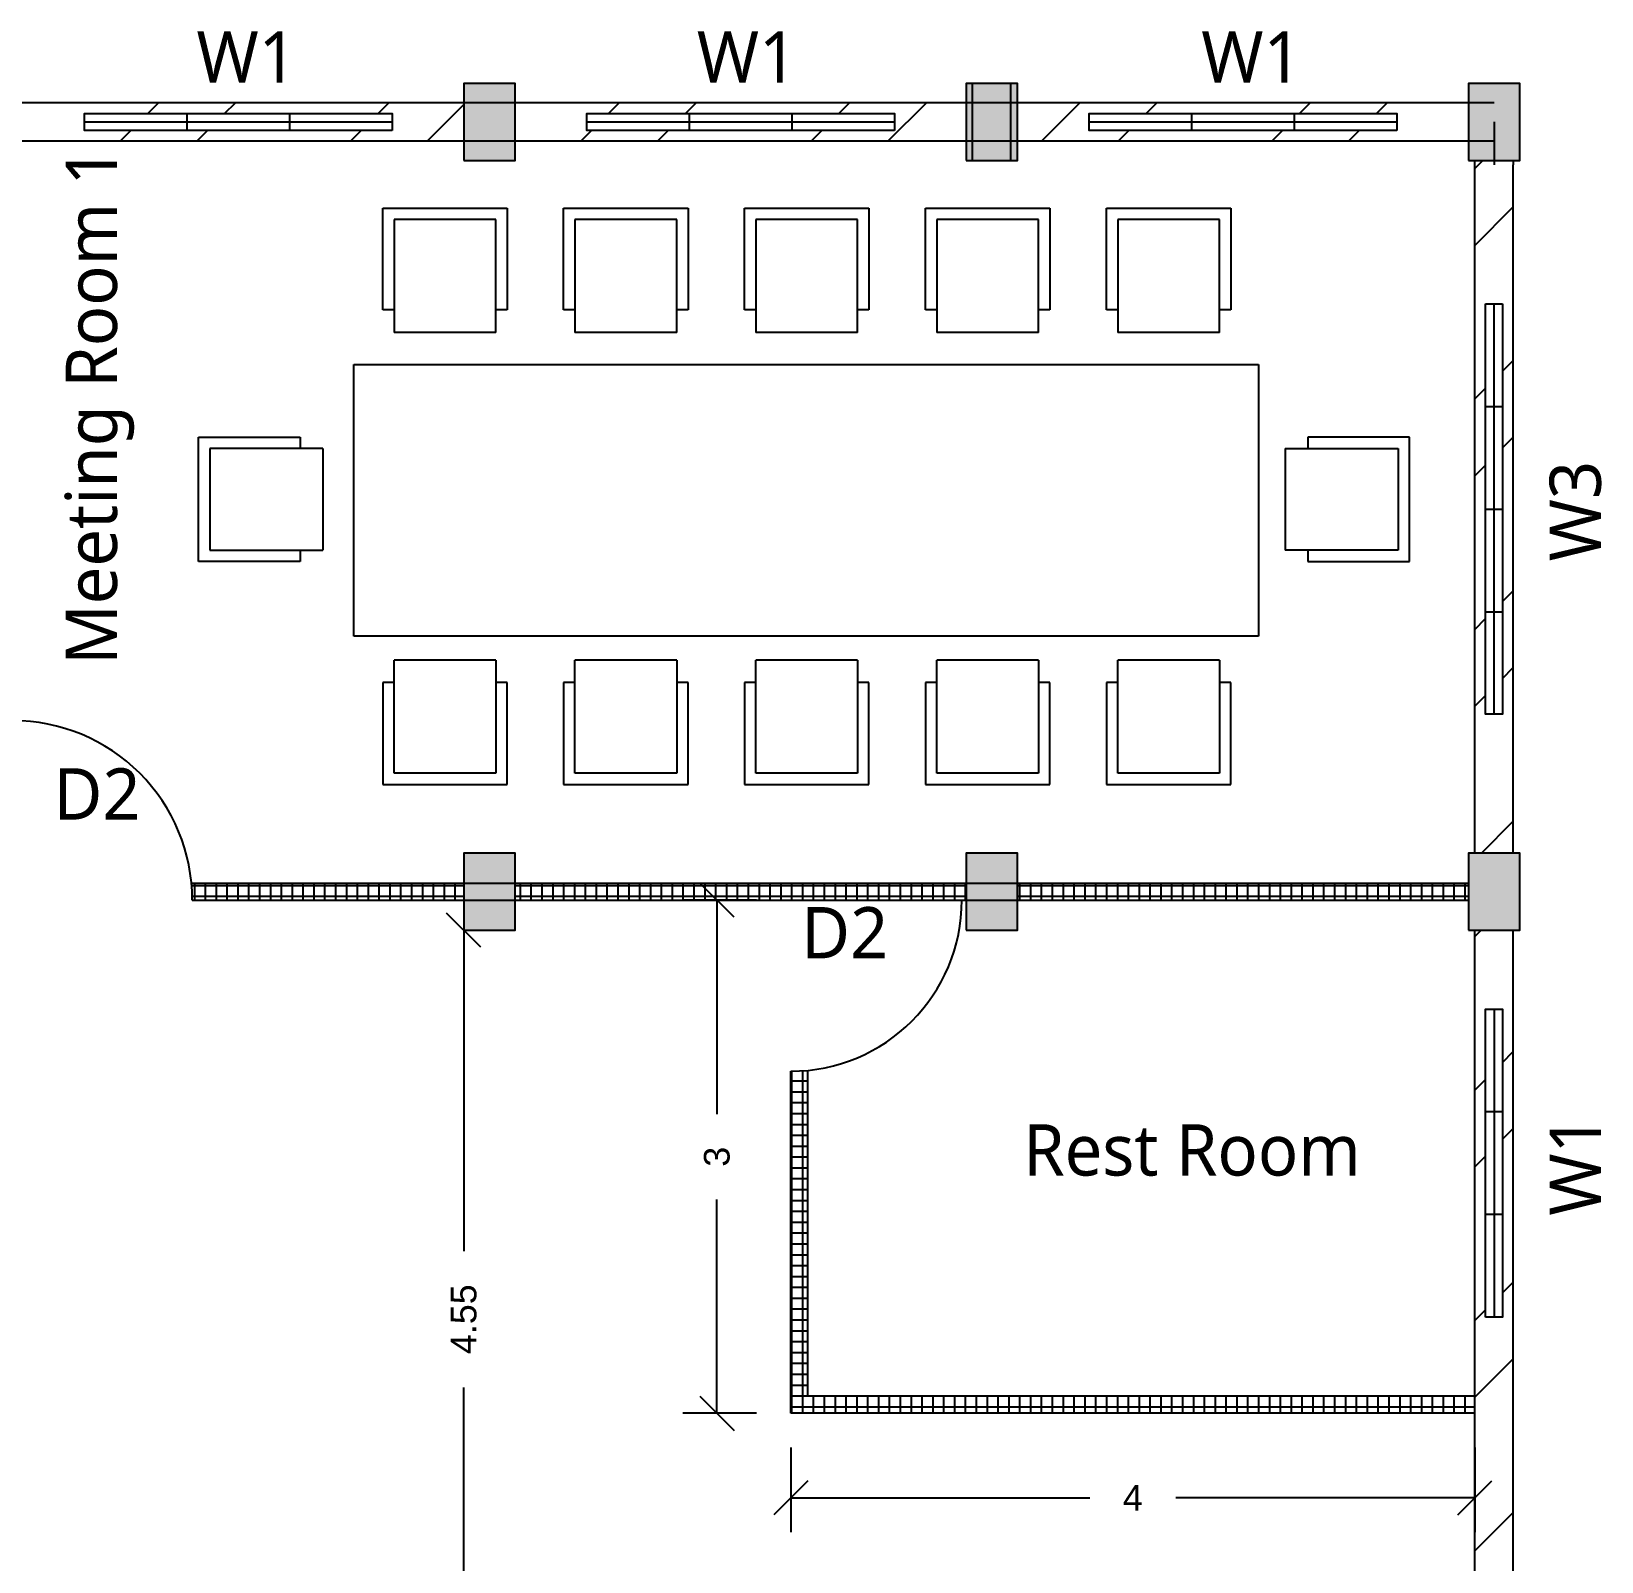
# Model space of a CAD drawing. Header units: millimetres. Extents: x 4123.3 to 4149.6, y 1802.2 to 1846.1.
# Drawn here: x 4139.53 to 4148.71, y 1837.18 to 1846.13 of the extents above; entities that cross this region are included whole.
import ezdxf

# ---------------------------------------------------------------- set-up
doc = ezdxf.new("R2010")
doc.units = ezdxf.units.MM
for name, color, linetype in [('Column hatch', 1, 'Continuous'), ('Doors', 90, 'Continuous'), ('Window', 50, 'Continuous')]:
    doc.layers.add(name, color=color, linetype=linetype)
doc.styles.add('Annotative', font='arial.ttf')
doc.dimstyles.new('Dim 2', dxfattribs={"dimtxt": 0.15, "dimasz": 0.2, "dimexe": 0.2, "dimexo": 0.2, "dimgap": 0.2, "dimtad": 0, "dimdec": 3, "dimdsep": 46, "dimtxsty": 'Annotative', "dimblk": 'OBLIQUE', "dimcen": 1, "dimadec": 0, "dimazin": 0, "dimtfac": 1, "dimtdec": 3, "dimtmove": 0, "dimatfit": 3, "dimfxl": 1, "dimarcsym": 0})

# ---------------------------------------------------------------- blocks, each defined once
blk = doc.blocks.new('A$C66E86688')
for p, q in [((0.8142, 2.0979), (0.8142, 2.5479)), ((0.8142, 2.5479), (1.3642, 2.5479)), ((1.3642, 2.5479), (1.3642, 2.0979)), ((1.6142, 2.5479), (2.1642, 2.5479)), ((1.6142, 2.0979), (1.6142, 2.5479)), ((2.1642, 2.5479), (2.1642, 2.0979)), ((2.4142, 2.0979), (2.4142, 2.5479)), ((2.4142, 2.5479), (2.9642, 2.5479)), ((2.9642, 2.5479), (2.9642, 2.0979)), ((3.2142, 2.5479), (3.7642, 2.5479)), ((3.2142, 2.0979), (3.2142, 2.5479)), ((3.7642, 2.5479), (3.7642, 2.0979)), ((4.0142, 2.0979), (4.0142, 2.5479)), ((4.0142, 2.0979), (4.0142, 2.5479)), ((4.0142, 2.5479), (4.5642, 2.5479)), ((4.0142, 2.5479), (4.5642, 2.5479)), ((4.5642, 2.5479), (4.5642, 2.0979)), ((4.5642, 2.5479), (4.5642, 2.0979)), ((0.8642, 2.4979), (0.8642, 1.9979)), ((1.3142, 2.4979), (0.8642, 2.4979)), ((1.3142, 1.9979), (1.3142, 2.4979)), ((2.1142, 2.4979), (1.6642, 2.4979)), ((1.6642, 2.4979), (1.6642, 1.9979)), ((2.1142, 1.9979), (2.1142, 2.4979)), ((2.4642, 2.4979), (2.4642, 1.9979)), ((2.9142, 2.4979), (2.4642, 2.4979)), ((2.9142, 1.9979), (2.9142, 2.4979)), ((3.2642, 2.4979), (3.2642, 1.9979)), ((3.7142, 2.4979), (3.2642, 2.4979)), ((3.7142, 1.9979), (3.7142, 2.4979)), ((4.0642, 2.4979), (4.0642, 1.9979)), ((4.0642, 2.4979), (4.0642, 1.9979)), ((4.5142, 2.4979), (4.0642, 2.4979)), ((4.5142, 2.4979), (4.0642, 2.4979)), ((4.5142, 1.9979), (4.5142, 2.4979)), ((4.5142, 1.9979), (4.5142, 2.4979)), ((0.8642, 2.0979), (0.8142, 2.0979)), ((1.3642, 2.0979), (1.3142, 2.0979)), ((1.6642, 2.0979), (1.6142, 2.0979)), ((2.1642, 2.0979), (2.1142, 2.0979)), ((2.4642, 2.0979), (2.4142, 2.0979)), ((2.9642, 2.0979), (2.9142, 2.0979)), ((3.2642, 2.0979), (3.2142, 2.0979)), ((3.7642, 2.0979), (3.7142, 2.0979)), ((4.0642, 2.0979), (4.0142, 2.0979)), ((4.0642, 2.0979), (4.0142, 2.0979)), ((4.5642, 2.0979), (4.5142, 2.0979)), ((4.5642, 2.0979), (4.5142, 2.0979)), ((1.3142, 1.9979), (0.8642, 1.9979)), ((2.1142, 1.9979), (1.6642, 1.9979)), ((2.9142, 1.9979), (2.4642, 1.9979)), ((3.7142, 1.9979), (3.2642, 1.9979)), ((4.5142, 1.9979), (4.0642, 1.9979)), ((4.5142, 1.9979), (4.0642, 1.9979)), ((0.6863, 1.8562), (4.6863, 1.8562)), ((0.6863, 0.6562), (0.6863, 1.8562)), ((4.6863, 1.8562), (4.6863, 0.6562)), ((0, 1.5356), (0.45, 1.5356)), ((0, 0.9856), (0, 1.5356)), ((0.45, 1.5356), (0.45, 1.4856)), ((4.9044, 1.5356), (4.9044, 1.4856)), ((5.3544, 1.5356), (4.9044, 1.5356)), ((5.3544, 1.5356), (4.9044, 1.5356)), ((4.9044, 1.5356), (4.9044, 1.4856)), ((5.3544, 0.9856), (5.3544, 1.5356)), ((5.3544, 0.9856), (5.3544, 1.5356)), ((0.55, 1.4856), (0.05, 1.4856)), ((0.05, 1.4856), (0.05, 1.0356)), ((0.55, 1.4856), (0.55, 1.0356)), ((4.8044, 1.4856), (4.8044, 1.0356)), ((4.8044, 1.4856), (4.8044, 1.0356)), ((4.8044, 1.4856), (5.3044, 1.4856)), ((4.8044, 1.4856), (5.3044, 1.4856)), ((5.3044, 1.4856), (5.3044, 1.0356)), ((5.3044, 1.4856), (5.3044, 1.0356)), ((0.45, 0.9856), (0, 0.9856)), ((0.05, 1.0356), (0.55, 1.0356)), ((0.45, 1.0356), (0.45, 0.9856)), ((5.3044, 1.0356), (4.8044, 1.0356)), ((5.3044, 1.0356), (4.8044, 1.0356)), ((4.9044, 1.0356), (4.9044, 0.9856)), ((4.9044, 1.0356), (4.9044, 0.9856)), ((4.9044, 0.9856), (5.3544, 0.9856)), ((4.9044, 0.9856), (5.3544, 0.9856)), ((4.6863, 0.6562), (0.6863, 0.6562)), ((0.8642, 0.05), (0.8642, 0.55)), ((1.3142, 0.55), (0.8642, 0.55)), ((1.3142, 0.55), (1.3142, 0.05)), ((2.1142, 0.55), (1.6642, 0.55)), ((1.6642, 0.05), (1.6642, 0.55)), ((2.1142, 0.55), (2.1142, 0.05)), ((2.4642, 0.05), (2.4642, 0.55)), ((2.9142, 0.55), (2.4642, 0.55)), ((2.9142, 0.55), (2.9142, 0.05)), ((3.2642, 0.05), (3.2642, 0.55)), ((3.7142, 0.55), (3.2642, 0.55)), ((3.7142, 0.55), (3.7142, 0.05)), ((4.0642, 0.05), (4.0642, 0.55)), ((4.5142, 0.55), (4.0642, 0.55)), ((4.5142, 0.55), (4.5142, 0.05)), ((0.8142, 0.45), (0.8142, 0)), ((0.8642, 0.45), (0.8142, 0.45)), ((1.3642, 0.45), (1.3142, 0.45)), ((1.3642, 0), (1.3642, 0.45)), ((1.6142, 0.45), (1.6142, 0)), ((1.6642, 0.45), (1.6142, 0.45)), ((2.1642, 0.45), (2.1142, 0.45)), ((2.1642, 0), (2.1642, 0.45)), ((2.4142, 0.45), (2.4142, 0)), ((2.4642, 0.45), (2.4142, 0.45)), ((2.9642, 0.45), (2.9142, 0.45)), ((2.9642, 0), (2.9642, 0.45)), ((3.2142, 0.45), (3.2142, 0)), ((3.2642, 0.45), (3.2142, 0.45)), ((3.7642, 0.45), (3.7142, 0.45)), ((3.7642, 0), (3.7642, 0.45)), ((4.0142, 0.45), (4.0142, 0)), ((4.0642, 0.45), (4.0142, 0.45)), ((4.5642, 0.45), (4.5142, 0.45)), ((4.5642, 0), (4.5642, 0.45)), ((0.8142, 0), (1.3642, 0)), ((1.3142, 0.05), (0.8642, 0.05)), ((1.6142, 0), (2.1642, 0)), ((2.1142, 0.05), (1.6642, 0.05)), ((2.4142, 0), (2.9642, 0)), ((2.9142, 0.05), (2.4642, 0.05)), ((3.2142, 0), (3.7642, 0)), ((3.7142, 0.05), (3.2642, 0.05)), ((4.0142, 0), (4.5642, 0)), ((4.5142, 0.05), (4.0642, 0.05))]:
    blk.add_line(p, q)
blk = doc.blocks.new('_Oblique')
at = {"color": 0, "linetype": 'ByBlock', "lineweight": -2}
blk.add_line((-0.5, -0.5), (0.5, 0.5), dxfattribs=at)
blk = doc.blocks.new('*D53')
at = {"color": 0, "lineweight": -2, "transparency": 16777216}
for p, q in [((4143.966, 1837.8514), (4143.966, 1837.3571)), ((4147.966, 1837.8514), (4147.966, 1837.3571)), ((4143.966, 1837.5571), (4145.7142, 1837.5571)), ((4147.966, 1837.5571), (4146.2179, 1837.5571))]:
    blk.add_line(p, q, dxfattribs=at)
at = {"layer": 'Defpoints', "color": 0, "transparency": 16777216}
for p in [(4143.966, 1838.0514), (4147.966, 1838.0514), (4143.966, 1837.5571)]:
    blk.add_point(p, dxfattribs=at)
at = {"color": 0, "lineweight": -2, "transparency": 16777216, "xscale": 0.2, "yscale": 0.2, "zscale": 0.2, "rotation": 180}
blk.add_blockref('_Oblique', (4143.966, 1837.5571), dxfattribs=at)
at = {"color": 0, "lineweight": -2, "transparency": 16777216, "xscale": 0.2, "yscale": 0.2, "zscale": 0.2}
blk.add_blockref('_Oblique', (4147.966, 1837.5571), dxfattribs=at)
at = {"color": 0, "transparency": 16777216, "insert": (4145.966, 1837.5571), "char_height": 0.15, "attachment_point": 5, "style": 'Annotative'}
blk.add_mtext('4', dxfattribs=at)
blk = doc.blocks.new('*D54')
at = {"color": 0, "lineweight": -2, "transparency": 16777216}
for p, q in [((4143.766, 1841.0514), (4143.334, 1841.0514)), ((4143.534, 1841.0514), (4143.534, 1839.8005)), ((4143.534, 1838.0514), (4143.534, 1839.3022)), ((4143.766, 1838.0514), (4143.334, 1838.0514))]:
    blk.add_line(p, q, dxfattribs=at)
at = {"layer": 'Defpoints', "color": 0, "transparency": 16777216}
for p in [(4143.534, 1841.0514), (4143.966, 1841.0514), (4143.966, 1838.0514)]:
    blk.add_point(p, dxfattribs=at)
at = {"color": 0, "lineweight": -2, "transparency": 16777216, "xscale": 0.2, "yscale": 0.2, "zscale": 0.2}
for p, rotation in [((4143.534, 1841.0514), 90), ((4143.534, 1838.0514), 270)]:
    blk.add_blockref('_Oblique', p, dxfattribs=dict(at, rotation=rotation))
at = {"color": 0, "transparency": 16777216, "insert": (4143.534, 1839.5514), "char_height": 0.15, "attachment_point": 5, "rotation": 90, "style": 'Annotative'}
blk.add_mtext('3', dxfattribs=at)
blk = doc.blocks.new('*D63')
at = {"color": 0, "lineweight": -2, "transparency": 16777216}
for p, q in [((4142.0535, 1840.8764), (4142.0535, 1838.9998)), ((4142.0535, 1836.3264), (4142.0535, 1838.203))]:
    blk.add_line(p, q, dxfattribs=at)
at = {"layer": 'Defpoints', "color": 0, "transparency": 16777216}
for p in [(4142.0535, 1840.8764), (4142.0535, 1840.8764), (4142.0535, 1836.3264)]:
    blk.add_point(p, dxfattribs=at)
at = {"color": 0, "lineweight": -2, "transparency": 16777216, "xscale": 0.2, "yscale": 0.2, "zscale": 0.2}
for p, rotation in [((4142.0535, 1840.8764), 90), ((4142.0535, 1836.3264), 270)]:
    blk.add_blockref('_Oblique', p, dxfattribs=dict(at, rotation=rotation))
at = {"color": 0, "transparency": 16777216, "insert": (4142.0535, 1838.6014), "char_height": 0.15, "attachment_point": 5, "rotation": 90, "style": 'Annotative'}
blk.add_mtext('4.55', dxfattribs=at)

msp = doc.modelspace()

# ---------------------------------------------------------------- hatches: boundary and pattern name
h = msp.add_hatch()
h.set_pattern_fill('ANSI32', color=256, scale=0.1)
h.set_pattern_definition([(45, (-7783.4231, -4078.2688), (-0.67351921, 0.67351921), []), (45, (-7782.9741, -4078.2688), (-0.67351921, 0.67351921), [])])
h.paths.add_polyline_path([(4148.191, 1840.8764), (4147.966, 1840.8764), (4147.966, 1836.3264), (4148.191, 1836.3264)])
h.paths.add_polyline_path([(4148.0285, 1838.6139), (4148.0285, 1840.4139), (4148.1285, 1840.4139), (4148.1285, 1838.6139)], flags=16)
h.paths.add_polyline_path([(4148.191, 1845.3501), (4148.1908, 1845.3764), (4147.966, 1845.3764), (4147.966, 1845.3501), (4147.966, 1841.3264), (4148.191, 1841.3264)])
h.paths.add_polyline_path([(4148.0285, 1842.1382), (4148.0285, 1843.9382), (4148.0285, 1844.5382), (4148.1285, 1844.5382), (4148.1285, 1843.9382), (4148.1285, 1842.1382)], flags=16)
h.paths.add_polyline_path([(4147.9285, 1845.7139), (4145.291, 1845.7139), (4145.291, 1845.4889), (4147.9285, 1845.4889)])
h.paths.add_polyline_path([(4145.7098, 1845.6514), (4147.5098, 1845.6514), (4147.5098, 1845.5514), (4145.7098, 1845.5514)], flags=16)
h.paths.add_polyline_path([(4144.991, 1845.7139), (4142.3535, 1845.7139), (4142.3535, 1845.4889), (4144.991, 1845.4889)])
h.paths.add_polyline_path([(4144.5723, 1845.5514), (4142.7723, 1845.5514), (4142.7723, 1845.6514), (4144.5723, 1845.6514)], flags=16)
h.paths.add_polyline_path([(4142.0535, 1845.7139), (4139.416, 1845.7139), (4139.416, 1845.4889), (4142.0535, 1845.4889)])
h.paths.add_polyline_path([(4141.6348, 1845.5514), (4139.8348, 1845.5514), (4139.8348, 1845.6514), (4141.6348, 1845.6514)], flags=16)
h.paths.add_polyline_path([(4139.116, 1845.7139), (4136.4785, 1845.7139), (4136.4785, 1845.4889), (4139.116, 1845.4889)])
h.paths.add_polyline_path([(4139.3785, 1845.3764), (4139.1535, 1845.3764), (4139.1535, 1841.3264), (4139.3785, 1841.3264)])
h.paths.add_polyline_path([(4136.441, 1845.3764), (4136.216, 1845.3764), (4136.216, 1841.3264), (4136.441, 1841.3264)])
h = msp.add_hatch()
h.set_pattern_fill('NET', color=256, scale=0.02)
h.set_pattern_definition([(0, (-7783.42309, -4078.26881), (0, 0.0635), []), (90, (-7783.42309, -4078.26881), (-0.0635, 4e-18), [])])
h.paths.add_polyline_path([(4144.066, 1840.0564, -0.025047), (4143.966, 1840.0514), (4143.966, 1838.0514), (4147.966, 1838.0514), (4147.966, 1838.1514), (4144.066, 1838.1514)])
h.paths.add_polyline_path([(4144.991, 1841.1514), (4142.3535, 1841.1514), (4142.3535, 1841.0514), (4144.991, 1841.0514)])
h.paths.add_polyline_path([(4147.9285, 1841.1514), (4145.291, 1841.1514), (4145.291, 1841.0514), (4147.9285, 1841.0514)])
h.paths.add_polyline_path([(4142.0535, 1841.1514), (4140.4613, 1841.1514, -0.02385), (4140.466, 1841.0514), (4142.0535, 1841.0514)])
h.paths.add_polyline_path([(4145.0285, 1834.9701), (4143.716, 1834.9701), (4143.716, 1834.8701), (4145.0285, 1834.8701)])
h.paths.add_polyline_path([(4143.716, 1834.9701), (4143.616, 1834.9701), (4143.616, 1834.8701), (4143.716, 1834.8701)])
h.paths.add_polyline_path([(4143.716, 1835.2456, -0.033445), (4143.616, 1835.2389), (4143.616, 1834.9701), (4143.716, 1834.9701)])
h.paths.add_polyline_path([(4145.0285, 1833.9014), (4143.716, 1833.9014), (4143.716, 1833.8014), (4145.0285, 1833.8014)])
h.paths.add_polyline_path([(4143.716, 1833.9014), (4143.616, 1833.9014), (4143.616, 1833.8014), (4143.716, 1833.8014)])
h.paths.add_polyline_path([(4143.716, 1834.1268, -0.033445), (4143.616, 1834.1201), (4143.616, 1833.9014), (4143.716, 1833.9014)])
h.paths.add_polyline_path([(4143.716, 1833.0581, -0.033445), (4143.616, 1833.0514), (4143.616, 1832.8326), (4143.716, 1832.8326)])
h.paths.add_polyline_path([(4143.716, 1832.8326), (4143.616, 1832.8326), (4143.616, 1832.7326), (4143.716, 1832.7326)])
h.paths.add_polyline_path([(4145.0285, 1832.8326), (4143.716, 1832.8326), (4143.716, 1832.7326), (4145.0285, 1832.7326)])
h.paths.add_polyline_path([(4143.716, 1831.9893, -0.033445), (4143.616, 1831.9826), (4143.616, 1831.7139), (4143.716, 1831.7139)])
h.paths.add_polyline_path([(4146.6535, 1831.9893, -0.033445), (4146.5535, 1831.9826), (4146.5535, 1831.7139), (4146.6535, 1831.7139)])
h.paths.add_polyline_path([(4147.966, 1832.8326), (4146.6535, 1832.8326), (4146.6535, 1832.7326), (4147.966, 1832.7326)])
h.paths.add_polyline_path([(4146.6535, 1832.8326), (4146.5535, 1832.8326), (4146.5535, 1832.7326), (4146.6535, 1832.7326)])
h.paths.add_polyline_path([(4146.6535, 1833.0581, -0.033445), (4146.5535, 1833.0514), (4146.5535, 1832.8326), (4146.6535, 1832.8326)])
h.paths.add_polyline_path([(4147.966, 1833.9014), (4146.6535, 1833.9014), (4146.6535, 1833.8014), (4147.966, 1833.8014)])
h.paths.add_polyline_path([(4146.6535, 1833.9014), (4146.5535, 1833.9014), (4146.5535, 1833.8014), (4146.6535, 1833.8014)])
h.paths.add_polyline_path([(4146.6535, 1834.1268, -0.033445), (4146.5535, 1834.1201), (4146.5535, 1833.9014), (4146.6535, 1833.9014)])
h.paths.add_polyline_path([(4147.966, 1834.9701), (4146.6535, 1834.9701), (4146.6535, 1834.8701), (4147.966, 1834.8701)])
h.paths.add_polyline_path([(4146.6535, 1834.9701), (4146.5535, 1834.9701), (4146.5535, 1834.8701), (4146.6535, 1834.8701)])
h.paths.add_polyline_path([(4146.6535, 1835.2456, -0.033445), (4146.5535, 1835.2389), (4146.5535, 1834.9701), (4146.6535, 1834.9701)])
h.paths.add_polyline_path([(4133.441, 1835.8764), (4133.341, 1835.8764), (4133.341, 1831.8264), (4133.441, 1831.8264)])
h.paths.add_polyline_path([(4130.5035, 1835.8764), (4130.4035, 1835.8764), (4130.4035, 1831.8264), (4130.5035, 1831.8264)])
h.paths.add_polyline_path([(4127.5659, 1835.8764), (4127.4659, 1835.8764), (4127.4659, 1831.8264), (4127.5659, 1831.8264)])
h.paths.add_polyline_path([(4127.5659, 1839.0514), (4127.4659, 1839.0514), (4127.4659, 1836.3264), (4127.5659, 1836.3264)])
h.paths.add_polyline_path([(4132.3409, 1837.1514), (4128.716, 1837.1514), (4128.6159, 1837.1514), (4128.6159, 1837.0514), (4128.7113, 1837.0514), (4130.4035, 1837.0514), (4130.4035, 1836.3264), (4130.5035, 1836.3264), (4130.5035, 1837.0514), (4132.3456, 1837.0514, -0.02385)])
h.paths.add_polyline_path([(4133.441, 1837.0514), (4135.1333, 1837.0514, -0.02385), (4135.1285, 1837.1514), (4133.341, 1837.1514), (4133.341, 1836.3264), (4133.441, 1836.3264)])
h.paths.add_polyline_path([(4135.221, 1840.1514), (4124.691, 1840.1514), (4124.691, 1840.0514), (4135.216, 1840.0514, -0.025047)])
at = {"layer": 'Column hatch'}
h = msp.add_hatch(color=256, dxfattribs=at)
h.dxf.hatch_style = 1
h.paths.add_polyline_path([(4124.7285, 1845.8264), (4124.4285, 1845.8264), (4124.4285, 1845.3764), (4124.5785, 1845.3764), (4124.5785, 1845.6014), (4124.7285, 1845.6014)])
h.paths.add_polyline_path([(4124.7285, 1845.6014), (4124.5785, 1845.6014), (4124.5785, 1845.3764), (4124.7285, 1845.3764)], flags=17)
h.paths.add_polyline_path([(4127.666, 1845.8264), (4127.366, 1845.8264), (4127.366, 1845.6014), (4127.666, 1845.6014)])
h.paths.add_polyline_path([(4127.666, 1845.6014), (4127.366, 1845.6014), (4127.366, 1845.3764), (4127.666, 1845.3764)])
h.paths.add_polyline_path([(4130.6035, 1845.8264), (4130.3035, 1845.8264), (4130.3035, 1845.6014), (4130.6035, 1845.6014)])
h.paths.add_polyline_path([(4130.6035, 1845.6014), (4130.3035, 1845.6014), (4130.3035, 1845.3764), (4130.6035, 1845.3764)])
h.paths.add_polyline_path([(4133.541, 1845.8264), (4133.241, 1845.8264), (4133.241, 1845.6014), (4133.541, 1845.6014)])
h.paths.add_polyline_path([(4133.541, 1845.6014), (4133.241, 1845.6014), (4133.241, 1845.3764), (4133.541, 1845.3764)])
h.paths.add_polyline_path([(4136.4785, 1845.8264), (4136.1785, 1845.8264), (4136.1785, 1845.6014), (4136.4785, 1845.6014)])
h.paths.add_polyline_path([(4136.4785, 1845.6014), (4136.1785, 1845.6014), (4136.1785, 1845.3764), (4136.4785, 1845.3764)])
h.paths.add_polyline_path([(4139.416, 1845.8264), (4139.116, 1845.8264), (4139.116, 1845.6014), (4139.416, 1845.6014)])
h.paths.add_polyline_path([(4139.416, 1845.6014), (4139.116, 1845.6014), (4139.116, 1845.3764), (4139.416, 1845.3764)])
h.paths.add_polyline_path([(4142.3535, 1845.8264), (4142.0535, 1845.8264), (4142.0535, 1845.6014), (4142.3535, 1845.6014)])
h.paths.add_polyline_path([(4142.3535, 1845.6014), (4142.0535, 1845.6014), (4142.0535, 1845.3764), (4142.3535, 1845.3764)])
h.paths.add_polyline_path([(4145.291, 1845.8264), (4144.991, 1845.8264), (4144.991, 1845.6014), (4145.291, 1845.6014)])
h.paths.add_polyline_path([(4145.291, 1845.6014), (4144.991, 1845.6014), (4144.991, 1845.3764), (4145.291, 1845.3764)])
h.paths.add_polyline_path([(4148.2285, 1845.8264), (4147.9285, 1845.8264), (4147.9285, 1845.6014), (4148.0785, 1845.6014), (4148.0785, 1845.3764), (4148.2285, 1845.3764)])
h.paths.add_polyline_path([(4148.0785, 1845.6014), (4147.9285, 1845.6014), (4147.9285, 1845.3764), (4148.0785, 1845.3764)], flags=17)
h.paths.add_polyline_path([(4148.2285, 1841.3264), (4147.9285, 1841.3264), (4147.9285, 1840.8764), (4148.2285, 1840.8764)])
h.paths.add_polyline_path([(4145.291, 1841.3264), (4144.991, 1841.3264), (4144.991, 1841.1014), (4145.291, 1841.1014)])
h.paths.add_polyline_path([(4145.291, 1841.1014), (4144.991, 1841.1014), (4144.991, 1840.8764), (4145.291, 1840.8764)])
h.paths.add_polyline_path([(4142.3535, 1841.1014), (4142.0535, 1841.1014), (4142.0535, 1840.8764), (4142.3535, 1840.8764)])
h.paths.add_polyline_path([(4142.3535, 1841.3264), (4142.0535, 1841.3264), (4142.0535, 1841.1014), (4142.3535, 1841.1014)])
h.paths.add_polyline_path([(4139.416, 1841.3264), (4139.116, 1841.3264), (4139.116, 1841.1014), (4139.416, 1841.1014)])
h.paths.add_polyline_path([(4139.416, 1841.1014), (4139.116, 1841.1014), (4139.116, 1840.8764), (4139.416, 1840.8764)])
h.paths.add_polyline_path([(4136.4785, 1841.1014), (4136.1785, 1841.1014), (4136.1785, 1840.8764), (4136.4785, 1840.8764)])
h.paths.add_polyline_path([(4136.4785, 1841.3264), (4136.1785, 1841.3264), (4136.1785, 1841.1014), (4136.4785, 1841.1014)])
h.paths.add_polyline_path([(4133.541, 1841.1014), (4133.241, 1841.1014), (4133.241, 1840.8764), (4133.541, 1840.8764)])
h.paths.add_polyline_path([(4133.541, 1841.3264), (4133.241, 1841.3264), (4133.241, 1841.1014), (4133.541, 1841.1014)])
h.paths.add_polyline_path([(4130.6035, 1841.3264), (4130.3035, 1841.3264), (4130.3035, 1841.1014), (4130.6035, 1841.1014)])
h.paths.add_polyline_path([(4130.6035, 1841.1014), (4130.3035, 1841.1014), (4130.3035, 1840.8764), (4130.6035, 1840.8764)])
h.paths.add_polyline_path([(4127.666, 1841.1014), (4127.366, 1841.1014), (4127.366, 1840.8764), (4127.666, 1840.8764)])
h.paths.add_polyline_path([(4127.666, 1841.3264), (4127.366, 1841.3264), (4127.366, 1841.1014), (4127.666, 1841.1014)])
h.paths.add_polyline_path([(4124.7285, 1841.3264), (4124.4285, 1841.3264), (4124.4285, 1840.8764), (4124.7285, 1840.8764)])

# ---------------------------------------------------------------- linework, layer by layer
for p, q in [((4145.0285, 1845.3764), (4145.0285, 1845.8264)), ((4145.2535, 1845.3764), (4145.2535, 1845.8264)), ((4148.0785, 1845.6014), (4148.0785, 1845.3501)), ((4147.966, 1845.3501), (4147.966, 1845.3764)), ((4147.966, 1845.3764), (4148.1908, 1845.3764)), ((4147.966, 1841.3264), (4147.966, 1845.3501)), ((4148.1908, 1845.3764), (4148.191, 1845.3501)), ((4148.191, 1841.3264), (4148.191, 1845.3501)), ((4148.0285, 1844.5382), (4148.1285, 1844.5382)), ((4140.4613, 1841.1514), (4147.9285, 1841.1514)), ((4140.466, 1841.0514), (4147.9285, 1841.0514)), ((4147.966, 1836.3264), (4147.966, 1840.8764)), ((4148.191, 1836.3264), (4148.191, 1840.8764)), ((4143.966, 1838.0514), (4143.966, 1840.0514)), ((4147.966, 1838.0514), (4143.966, 1838.0514))]:
    msp.add_line(p, q)
for points in [[(4148.0785, 1845.7139), (4124.7285, 1845.7139), (4124.466, 1845.7139), (4124.466, 1845.3764), (4124.466, 1841.3264)], [(4148.0785, 1845.4889), (4124.7285, 1845.4889), (4124.691, 1845.4889), (4124.691, 1845.3764), (4124.691, 1841.3264)], [(4147.966, 1838.1514), (4144.066, 1838.1514), (4144.066, 1840.0564)]]:
    msp.add_lwpolyline(points)
msp.add_lwpolyline([(4140.466, 1841.0514, 0.414214), (4139.416, 1842.1014), (4139.416, 1841.3264)], format="xyb")
msp.add_arc((4143.966, 1841.0514), 1, 270, 0)
for points in [[(4142.0535, 1845.3764), (4142.3535, 1845.3764), (4142.3535, 1845.8264), (4142.0535, 1845.8264)], [(4144.991, 1845.3764), (4145.291, 1845.3764), (4145.291, 1845.8264), (4144.991, 1845.8264)], [(4147.9285, 1845.3764), (4148.2285, 1845.3764), (4148.2285, 1845.8264), (4147.9285, 1845.8264)], [(4142.0535, 1840.8764), (4142.3535, 1840.8764), (4142.3535, 1841.3264), (4142.0535, 1841.3264)], [(4144.991, 1840.8764), (4145.291, 1840.8764), (4145.291, 1841.3264), (4144.991, 1841.3264)], [(4147.9285, 1840.8764), (4148.2285, 1840.8764), (4148.2285, 1841.3264), (4147.9285, 1841.3264)]]:
    msp.add_lwpolyline(points, close=True, dxfattribs=at)
at = {"layer": 'Window'}
for p, q in [((4140.4348, 1845.6514), (4140.4348, 1845.5514)), ((4141.0348, 1845.6514), (4141.0348, 1845.5514)), ((4143.3723, 1845.6514), (4143.3723, 1845.5514)), ((4143.9723, 1845.6514), (4143.9723, 1845.5514)), ((4146.3098, 1845.6514), (4146.3098, 1845.5514)), ((4146.9098, 1845.6514), (4146.9098, 1845.5514)), ((4139.8348, 1845.6014), (4141.6348, 1845.6014)), ((4142.7723, 1845.6014), (4144.5723, 1845.6014)), ((4145.7098, 1845.6014), (4147.5098, 1845.6014)), ((4148.0285, 1843.9382), (4148.0285, 1844.5382)), ((4148.0785, 1843.9382), (4148.0785, 1844.5382)), ((4148.1285, 1844.5382), (4148.1285, 1843.9382)), ((4148.0785, 1842.1382), (4148.0785, 1843.9382)), ((4148.0285, 1843.3382), (4148.1285, 1843.3382)), ((4148.0285, 1842.7382), (4148.1285, 1842.7382)), ((4148.0785, 1840.4139), (4148.0785, 1838.6139)), ((4148.1285, 1839.8139), (4148.0285, 1839.8139)), ((4148.1285, 1839.2139), (4148.0285, 1839.2139))]:
    msp.add_line(p, q, dxfattribs=at)
for points in [[(4141.6348, 1845.5514), (4139.8348, 1845.5514), (4139.8348, 1845.6514), (4141.6348, 1845.6514)], [(4144.5723, 1845.5514), (4142.7723, 1845.5514), (4142.7723, 1845.6514), (4144.5723, 1845.6514)], [(4147.5098, 1845.5514), (4145.7098, 1845.5514), (4145.7098, 1845.6514), (4147.5098, 1845.6514)], [(4148.1285, 1843.9382), (4148.1285, 1842.1382), (4148.0285, 1842.1382), (4148.0285, 1843.9382)], [(4148.0285, 1838.6139), (4148.0285, 1840.4139), (4148.1285, 1840.4139), (4148.1285, 1838.6139)]]:
    msp.add_lwpolyline(points, close=True, dxfattribs=at)

# ---------------------------------------------------------------- block references
at = {"xscale": 1.322633199068854, "yscale": 1.322633199068854, "zscale": 1.322633199068854}
msp.add_blockref('A$C66E86688', (4140.5025, 1841.728), dxfattribs=at)

# ---------------------------------------------------------------- texts
at = {"char_height": 0.5, "attachment_point": 1, "style": 'Annotative'}
for s, insert, width in [('{\\fMicrosoft YaHei Light|b0|i0|c0|p34;\\H0.6x;W1}', (4140.4907, 1846.1308), 0.653402), ('{\\fMicrosoft YaHei Light|b0|i0|c0|p34;\\H0.6x;W1}', (4143.4167, 1846.1308), 0.653402), ('{\\fMicrosoft YaHei Light|b0|i0|c0|p34;\\H0.6x;W1}', (4146.3666, 1846.1308), 0.653402), ('{\\fMicrosoft YaHei Light|b0|i0|c0|p34;\\H0.6x;Rest Room}', (4145.3244, 1839.7412), 2.03441)]:
    msp.add_mtext(s, dxfattribs=dict(at, insert=insert, width=width))
at = {"char_height": 0.5, "attachment_point": 1, "rotation": 90, "style": 'Annotative'}
for s, insert, width in [('{\\fMicrosoft YaHei Light|b0|i0|c0|p34;\\H0.6x;Meeting Room 1}', (4139.7258, 1842.4266), 3.247619), ('{\\fMicrosoft YaHei Light|b0|i0|c0|p34;\\H0.6x;W3}', (4148.4031, 1843.0329), 0.653402), ('{\\fMicrosoft YaHei Light|b0|i0|c0|p34;\\H0.6x;W1}', (4148.4031, 1839.2071), 0.653402)]:
    msp.add_mtext(s, dxfattribs=dict(at, insert=insert, width=width))
at = {"layer": 'Doors', "char_height": 0.5, "width": 0.513745, "attachment_point": 1, "style": 'Annotative'}
for insert in [(4139.6549, 1841.8225), (4144.0272, 1841.011)]:
    msp.add_mtext('{\\fMicrosoft YaHei Light|b0|i0|c134|p34;\\H0.6x;D\\fMicrosoft YaHei Light|b0|i0|c0|p34;2\\fMicrosoft YaHei Light|b0|i0|c134|p34;\\H1.66667x; }', dxfattribs=dict(at, insert=insert))

# ---------------------------------------------------------------- dimensions: what is measured, and where the dimension line sits
for base, p1, p2, picture, middle in [((4143.534, 1841.0514), (4143.966, 1838.0514), (4143.966, 1841.0514), '*D54', (4143.534, 1839.5514)), ((4142.0535, 1840.8764), (4142.0535, 1836.3264), (4142.0535, 1840.8764), '*D63', (4142.0535, 1838.6014))]:
    dim = msp.add_linear_dim(base=base, p1=p1, p2=p2, angle=90, dimstyle='Dim 2')
    dim.commit()
    dim.dimension.update_dxf_attribs({"geometry": picture, "text_midpoint": middle})
dim = msp.add_linear_dim(base=(4143.966, 1837.5571), p1=(4147.966, 1838.0514), p2=(4143.966, 1838.0514), dimstyle='Dim 2')
dim.commit()
dim.dimension.update_dxf_attribs({"geometry": '*D53', "text_midpoint": (4145.966, 1837.5571)})

doc.saveas('drawing.dxf')
